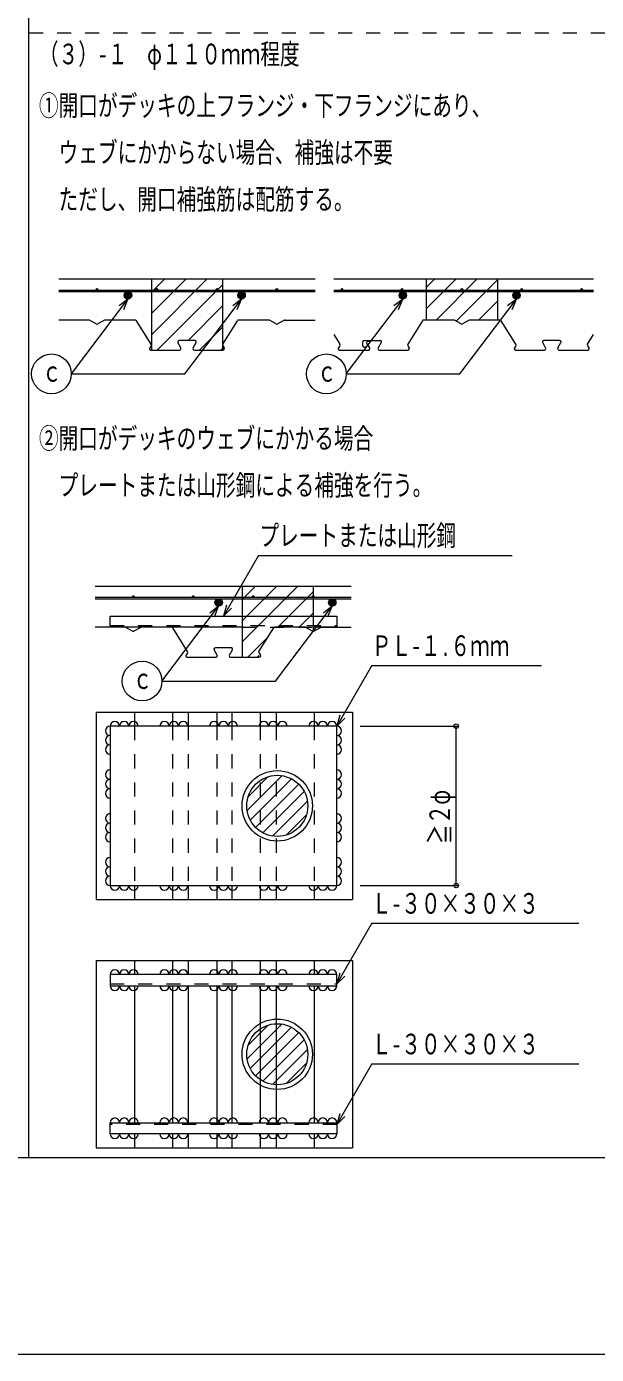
# Model space of a CAD drawing. Units: millimetres on the paper. Extents: x -350 to 350, y -246 to 246.
# Drawn here: x 173.7 to 234.6, y -246 to -104.3 of the extents above; entities that cross this region are included whole.
import ezdxf
from ezdxf.enums import TextEntityAlignment as Align

# ---------------------------------------------------------------- set-up
doc = ezdxf.new("R2010")
doc.units = ezdxf.units.MM
doc.linetypes.add('USER1', pattern=[3, 1.5, -1.5])
doc.layers.add('0-2_M2-2-0', color=7, linetype='Continuous', lineweight=18)
doc.styles.add('ＭＳ ゴシック', font='')
doc.styles.get('ＭＳ ゴシック').set_extended_font_data('MS Gothic')

msp = doc.modelspace()

# ---------------------------------------------------------------- linework, layer by layer
at = {"layer": '0-2_M2-2-0'}
for p, q in [((173.987, -224.976), (173.987, 222.024)), ((177.174, -131.225), (204.524, -131.225)), ((187.054, -131.225), (187.054, -138.834)), ((190.754, -131.225), (187.054, -134.926)), ((188.492, -131.225), (187.054, -132.663)), ((193.017, -131.225), (187.054, -137.188)), ((194.644, -131.225), (194.644, -138.825)), ((206.524, -131.225), (234.273, -131.225)), ((216.404, -131.225), (216.404, -135.625)), ((217.327, -131.225), (216.404, -132.148)), ((219.59, -131.225), (216.404, -134.411)), ((221.853, -131.225), (217.453, -135.625)), ((223.995, -131.346), (219.594, -135.747)), ((223.995, -131.225), (223.995, -135.625)), ((177.174, -132.425), (204.524, -132.425)), ((177.174, -132.585), (204.524, -132.585)), ((184.61, -132.589), (184.158, -133.042)), ((184.497, -132.589), (184.158, -132.928)), ((184.7, -132.613), (184.181, -133.131)), ((184.774, -132.651), (184.22, -133.206)), ((184.837, -132.702), (184.271, -133.268)), ((184.887, -132.764), (184.333, -133.319)), ((184.926, -132.839), (184.408, -133.357)), ((184.95, -132.928), (184.497, -133.381)), ((184.95, -133.042), (184.61, -133.381)), ((194.644, -131.861), (187.68, -138.825)), ((196.287, -132.928), (196.739, -133.381)), ((196.287, -133.042), (196.626, -133.381)), ((196.31, -132.839), (196.829, -133.357)), ((196.349, -132.764), (196.903, -133.319)), ((196.4, -132.702), (196.966, -133.268)), ((196.462, -132.651), (197.017, -133.206)), ((196.537, -132.613), (197.055, -133.131)), ((196.626, -132.589), (197.079, -133.042)), ((196.739, -132.589), (197.079, -132.928)), ((206.524, -132.425), (234.273, -132.425)), ((206.524, -132.585), (234.273, -132.585)), ((213.961, -132.589), (213.508, -133.042)), ((213.847, -132.589), (213.508, -132.928)), ((214.05, -132.613), (213.532, -133.131)), ((214.125, -132.651), (213.57, -133.206)), ((214.187, -132.702), (213.621, -133.268)), ((214.238, -132.764), (213.683, -133.319)), ((214.276, -132.839), (213.758, -133.357)), ((214.3, -132.928), (213.847, -133.381)), ((214.3, -133.042), (213.961, -133.381)), ((225.637, -132.928), (226.09, -133.381)), ((225.637, -133.042), (225.976, -133.381)), ((225.661, -132.839), (226.179, -133.357)), ((225.699, -132.764), (226.254, -133.319)), ((225.75, -132.702), (226.316, -133.268)), ((225.812, -132.651), (226.367, -133.206)), ((225.887, -132.613), (226.405, -133.131)), ((225.976, -132.589), (226.429, -133.042)), ((226.09, -132.589), (226.429, -132.928)), ((178.508, -141.366), (184.554, -133.385)), ((190.637, -141.366), (196.683, -133.385)), ((194.644, -134.123), (190.966, -137.801)), ((207.858, -141.366), (213.904, -133.385)), ((219.987, -141.366), (226.033, -133.385)), ((223.995, -133.609), (221.978, -135.625)), ((180.378, -135.625), (177.174, -135.625)), ((181.176, -136.034), (180.451, -135.643)), ((182.047, -135.643), (181.322, -136.034)), ((185.324, -135.625), (182.12, -135.625)), ((187.03, -138.206), (185.454, -135.697)), ((194.668, -138.206), (196.244, -135.697)), ((199.578, -135.625), (196.374, -135.625)), ((200.376, -136.034), (199.651, -135.643)), ((200.522, -136.034), (201.247, -135.643)), ((201.32, -135.625), (204.524, -135.625)), ((215.994, -135.697), (214.418, -138.206)), ((219.329, -135.625), (216.124, -135.625)), ((220.126, -136.034), (219.401, -135.643)), ((220.997, -135.643), (220.272, -136.034)), ((224.274, -135.625), (221.07, -135.625)), ((225.981, -138.206), (224.404, -135.697)), ((194.644, -136.386), (192.205, -138.825)), ((206.524, -137.161), (207.181, -138.206)), ((233.618, -138.206), (234.273, -137.164)), ((187.025, -138.377), (186.878, -138.582)), ((187.003, -138.825), (190.062, -138.825)), ((190.197, -138.597), (189.883, -138.029)), ((191.694, -137.801), (190.017, -137.801)), ((191.508, -138.597), (191.822, -138.029)), ((191.643, -138.825), (194.695, -138.825)), ((194.644, -138.649), (194.468, -138.825)), ((194.673, -138.377), (194.82, -138.582)), ((207.175, -138.377), (207.028, -138.582)), ((207.153, -138.825), (210.234, -138.825)), ((209.636, -138.364), (209.636, -137.955)), ((209.79, -137.801), (211.466, -137.801)), ((209.918, -138.518), (209.79, -138.518)), ((210.364, -138.589), (210.06, -138.114)), ((210.19, -137.878), (210.388, -137.878)), ((211.598, -138.035), (211.258, -138.592)), ((211.39, -138.825), (214.446, -138.825)), ((214.423, -138.377), (214.57, -138.582)), ((225.975, -138.377), (225.828, -138.582)), ((225.953, -138.825), (229.012, -138.825)), ((229.147, -138.597), (228.833, -138.029)), ((230.644, -137.801), (228.967, -137.801)), ((230.458, -138.597), (230.772, -138.029)), ((230.593, -138.825), (233.646, -138.825)), ((233.623, -138.377), (233.77, -138.582)), ((178.508, -141.366), (190.637, -141.366)), ((207.858, -141.366), (219.987, -141.366)), ((198.488, -160.726), (194.751, -167.199)), ((198.488, -160.726), (225.588, -160.726)), ((181.049, -163.999), (208.399, -163.999)), ((196.733, -163.999), (196.733, -171.599)), ((200.434, -163.999), (196.733, -167.699)), ((202.697, -163.999), (196.733, -169.962)), ((198.171, -163.999), (196.733, -165.437)), ((204.324, -163.999), (204.324, -168.826)), ((181.049, -165.199), (208.399, -165.199)), ((181.049, -165.359), (208.399, -165.359)), ((194.29, -165.363), (193.837, -165.815)), ((194.177, -165.363), (193.837, -165.702)), ((194.379, -165.387), (193.861, -165.905)), ((194.454, -165.425), (193.9, -165.979)), ((194.516, -165.476), (193.951, -166.042)), ((194.567, -165.538), (194.013, -166.093)), ((194.606, -165.613), (194.087, -166.131)), ((194.629, -165.702), (194.177, -166.155)), ((204.324, -164.634), (200.559, -168.399)), ((205.966, -165.702), (206.419, -166.155)), ((205.99, -165.613), (206.508, -166.131)), ((206.029, -165.538), (206.583, -166.093)), ((206.08, -165.476), (206.645, -166.042)), ((206.142, -165.425), (206.696, -165.979)), ((206.216, -165.387), (206.735, -165.905)), ((206.306, -165.363), (206.758, -165.815)), ((206.419, -165.363), (206.758, -165.702)), ((188.187, -174.14), (194.233, -166.159)), ((194.629, -165.815), (194.29, -166.155)), ((200.316, -174.14), (206.362, -166.159)), ((204.324, -166.897), (202.822, -168.399)), ((205.966, -165.815), (206.306, -166.155)), ((184.253, -168.399), (181.049, -168.399)), ((182.651, -168.399), (182.651, -168.199)), ((196.733, -168.399), (182.651, -168.399)), ((185.051, -168.808), (184.326, -168.417)), ((185.922, -168.417), (185.197, -168.808)), ((189.199, -168.399), (185.995, -168.399)), ((190.905, -170.98), (189.329, -168.471)), ((198.543, -170.98), (200.119, -168.471)), ((203.453, -168.399), (200.249, -168.399)), ((204.251, -168.808), (203.526, -168.417)), ((204.397, -168.808), (205.122, -168.417)), ((205.195, -168.399), (208.399, -168.399)), ((199.496, -169.463), (197.359, -171.599)), ((190.9, -171.151), (190.753, -171.356)), ((194.071, -171.371), (193.758, -170.803)), ((195.569, -170.575), (193.892, -170.575)), ((195.383, -171.371), (195.697, -170.803)), ((198.548, -171.151), (198.695, -171.356)), ((190.878, -171.599), (193.937, -171.599)), ((195.518, -171.599), (198.57, -171.599)), ((198.519, -171.423), (198.343, -171.599)), ((210.587, -172.478), (206.85, -178.951)), ((210.587, -172.478), (228.687, -172.478)), ((188.187, -174.14), (200.316, -174.14)), ((181.163, -177.451), (181.163, -197.451)), ((181.163, -177.451), (208.513, -177.451)), ((185.238, -177.451), (185.238, -178.951)), ((189.313, -177.451), (189.313, -178.951)), ((190.992, -177.451), (190.992, -178.951)), ((194.051, -177.451), (194.051, -178.951)), ((195.632, -177.451), (195.632, -178.951)), ((198.685, -177.451), (198.685, -178.951)), ((200.363, -177.451), (200.363, -178.951)), ((204.438, -177.451), (204.438, -178.951)), ((208.513, -177.451), (208.513, -197.451)), ((209.35, -178.951), (219.842, -178.951)), ((219.602, -195.951), (219.602, -178.951)), ((197.272, -187.956), (200.996, -184.231)), ((197.376, -186.494), (199.534, -184.335)), ((197.61, -188.975), (202.015, -184.57)), ((198.187, -189.756), (202.796, -185.146)), ((198.968, -190.332), (203.373, -185.927)), ((199.987, -190.671), (203.712, -186.946)), ((201.449, -190.567), (203.607, -188.408)), ((185.238, -195.951), (185.238, -197.451)), ((189.313, -195.951), (189.313, -197.451)), ((190.992, -195.951), (190.992, -197.451)), ((194.051, -195.951), (194.051, -197.451)), ((195.632, -195.951), (195.632, -197.451)), ((198.685, -195.951), (198.685, -197.451)), ((200.363, -195.951), (200.363, -197.451)), ((204.438, -195.951), (204.438, -197.451)), ((209.35, -195.951), (219.842, -195.951)), ((181.163, -197.451), (208.513, -197.451)), ((210.587, -199.978), (206.85, -206.451)), ((210.587, -199.978), (232.687, -199.978)), ((181.163, -203.951), (181.163, -223.951)), ((181.163, -203.951), (208.513, -203.951)), ((185.238, -203.951), (185.238, -205.451)), ((189.313, -203.951), (189.313, -205.451)), ((190.992, -203.951), (190.992, -205.451)), ((194.051, -203.951), (194.051, -205.451)), ((195.632, -203.951), (195.632, -205.451)), ((198.685, -203.951), (198.685, -205.451)), ((200.363, -203.951), (200.363, -205.451)), ((204.438, -203.951), (204.438, -205.451)), ((208.513, -203.951), (208.513, -223.951)), ((185.238, -206.651), (185.238, -221.251)), ((189.313, -206.651), (189.313, -221.251)), ((190.992, -206.651), (190.992, -221.251)), ((194.051, -206.651), (194.051, -221.251)), ((195.632, -206.651), (195.632, -221.251)), ((198.685, -206.651), (198.685, -221.251)), ((200.363, -206.651), (200.363, -221.251)), ((204.438, -206.651), (204.438, -221.251)), ((197.272, -214.456), (200.996, -210.731)), ((197.376, -212.994), (199.534, -210.835)), ((197.61, -215.475), (202.015, -211.07)), ((198.187, -216.256), (202.796, -211.646)), ((198.968, -216.832), (203.373, -212.427)), ((199.987, -217.171), (203.712, -213.446)), ((201.449, -217.067), (203.607, -214.908)), ((210.587, -214.978), (206.85, -221.451)), ((210.587, -214.978), (232.687, -214.978)), ((185.238, -222.451), (185.238, -223.951)), ((189.313, -222.451), (189.313, -223.951)), ((190.992, -222.451), (190.992, -223.951)), ((194.051, -222.451), (194.051, -223.951)), ((195.632, -222.451), (195.632, -223.951)), ((198.685, -222.451), (198.685, -223.951)), ((200.363, -222.451), (200.363, -223.951)), ((204.438, -222.451), (204.438, -223.951)), ((-350.422, -224.976), (350.378, -224.976)), ((181.163, -223.951), (208.513, -223.951))]:
    msp.add_line(p, q, dxfattribs=at)
at = {"layer": '0-2_M2-2-0', "linetype": 'USER1'}
for p, q in [((173.987, -104.999), (293.375, -104.999)), ((182.651, -168.199), (206.85, -168.199)), ((196.733, -168.399), (204.324, -168.399)), ((185.238, -178.951), (185.238, -195.951)), ((189.313, -178.951), (189.313, -195.951)), ((190.992, -178.951), (190.992, -195.951)), ((194.051, -178.951), (194.051, -195.951)), ((195.632, -178.951), (195.632, -195.951)), ((198.685, -178.951), (198.685, -195.951)), ((200.363, -178.951), (200.363, -195.951)), ((204.438, -178.951), (204.438, -195.951)), ((182.651, -206.451), (206.85, -206.451)), ((206.85, -221.451), (182.651, -221.451))]:
    msp.add_line(p, q, dxfattribs=at)
at = {"layer": '0-2_M2-2-0'}
for points in [[(350.378, -245.976), (-350.422, -245.976), (-350.422, 246.024)], [(184.101, -134.496), (184.554, -133.385), (183.606, -134.121)], [(196.23, -134.496), (196.683, -133.385), (195.735, -134.121)], [(213.452, -134.496), (213.904, -133.385), (212.956, -134.121)], [(225.581, -134.496), (226.033, -133.385), (225.085, -134.121)], [(193.781, -167.27), (194.233, -166.159), (193.286, -166.895)], [(195.062, -166.04), (194.751, -167.199), (195.6, -166.35)], [(205.91, -167.27), (206.362, -166.159), (205.415, -166.895)], [(182.651, -168.199), (182.651, -167.199), (206.85, -167.199)], [(206.85, -167.199), (206.85, -168.399), (204.324, -168.399)], [(207.161, -177.792), (206.85, -178.951), (207.698, -178.103)], [(207.161, -205.292), (206.85, -206.451), (207.698, -205.603)], [(207.161, -220.292), (206.85, -221.451), (207.698, -220.603)]]:
    msp.add_lwpolyline(points, dxfattribs=at)
for points in [[(182.651, -195.951), (206.85, -195.951), (206.85, -178.951), (182.651, -178.951)], [(182.651, -206.651), (206.85, -206.651), (206.85, -205.451), (182.651, -205.451)], [(182.651, -221.251), (206.85, -221.251), (206.85, -222.451), (182.651, -222.451)]]:
    msp.add_lwpolyline(points, close=True, dxfattribs=at)
for centre, radius in [((181.249, -132.345), 0.08), ((184.554, -132.985), 0.4), ((187.649, -132.345), 0.08), ((194.049, -132.345), 0.08), ((196.683, -132.985), 0.4), ((200.449, -132.345), 0.08), ((207.399, -132.345), 0.08), ((213.904, -132.985), 0.4), ((213.799, -132.345), 0.08), ((220.199, -132.345), 0.08), ((226.033, -132.985), 0.4), ((226.599, -132.345), 0.08), ((232.999, -132.345), 0.08), ((176.386, -141.366), 2.121), ((205.736, -141.366), 2.121), ((185.124, -165.119), 0.08), ((191.524, -165.119), 0.08), ((194.233, -165.759), 0.4), ((197.924, -165.119), 0.08), ((204.324, -165.119), 0.08), ((206.362, -165.759), 0.4), ((186.066, -174.14), 2.121), ((219.602, -178.951), 0.24), ((200.492, -187.451), 3.759), ((200.492, -187.451), 3.259), ((219.602, -195.951), 0.24), ((200.492, -213.951), 3.759), ((200.492, -213.951), 3.259)]:
    msp.add_circle(centre, radius, dxfattribs=at)
for centre, radius, start, end in [((180.378, -135.779), 0.154, 61.69924, 90), ((182.12, -135.779), 0.154, 90, 118.30076), ((185.324, -135.779), 0.154, 32.13821, 90), ((196.374, -135.779), 0.154, 90, 147.86179), ((199.578, -135.779), 0.154, 61.69924, 90), ((201.32, -135.779), 0.154, 90, 118.30076), ((216.124, -135.779), 0.154, 90, 147.86179), ((219.329, -135.779), 0.154, 61.69924, 90), ((221.07, -135.779), 0.154, 90, 118.30076), ((224.274, -135.779), 0.154, 32.13821, 90), ((181.249, -135.899), 0.154, 241.69924, 298.30076), ((200.449, -135.899), 0.154, 241.69924, 298.30076), ((220.199, -135.899), 0.154, 241.69924, 298.30076), ((187.003, -138.671), 0.154, 144.30845, 180), ((187.003, -138.671), 0.154, 180, 270), ((186.9, -138.287), 0.154, 324.30845, 32.13821), ((190.017, -137.955), 0.154, 90, 180), ((190.017, -137.955), 0.154, 180, 208.90035), ((190.062, -138.672), 0.154, 270, 28.90035), ((191.643, -138.671), 0.154, 151.09965, 270), ((191.687, -137.955), 0.154, 0, 90), ((191.687, -137.955), 0.154, 331.09965, 0), ((194.798, -138.287), 0.154, 147.86179, 215.69155), ((194.695, -138.671), 0.154, 270, 0), ((194.695, -138.671), 0.154, 0, 35.69155), ((207.153, -138.671), 0.154, 144.30845, 180), ((207.153, -138.671), 0.154, 180, 270), ((207.05, -138.287), 0.154, 324.30845, 32.13821), ((209.79, -137.955), 0.154, 90, 180), ((209.79, -138.364), 0.154, 180, 270), ((210.19, -138.031), 0.154, 90, 212.61308), ((210.234, -138.671), 0.154, 270, 0), ((210.234, -138.671), 0.154, 0, 32.61308), ((211.39, -138.671), 0.154, 148.66213, 270), ((211.466, -137.955), 0.154, 0, 90), ((211.466, -137.955), 0.154, 328.66213, 0), ((211.466, -137.955), 0.154, 328.66213, 0), ((214.548, -138.287), 0.154, 147.86179, 215.69155), ((214.446, -138.671), 0.154, 270, 0), ((214.446, -138.671), 0.154, 0, 35.69155), ((225.953, -138.671), 0.154, 144.30845, 180), ((225.953, -138.671), 0.154, 180, 270), ((225.85, -138.287), 0.154, 324.30845, 32.13821), ((228.967, -137.955), 0.154, 90, 180), ((228.967, -137.955), 0.154, 180, 208.90035), ((229.012, -138.672), 0.154, 270, 28.90035), ((230.593, -138.671), 0.154, 151.09965, 270), ((230.638, -137.955), 0.154, 0, 90), ((230.638, -137.955), 0.154, 331.09965, 0), ((233.748, -138.287), 0.154, 147.86179, 215.69155), ((233.646, -138.671), 0.154, 270, 0), ((233.646, -138.671), 0.154, 0, 35.69155), ((184.253, -168.552), 0.154, 61.69924, 90), ((185.995, -168.552), 0.154, 90, 118.30076), ((189.199, -168.552), 0.154, 32.13821, 90), ((200.249, -168.552), 0.154, 90, 147.86179), ((203.453, -168.552), 0.154, 61.69924, 90), ((205.195, -168.552), 0.154, 90, 118.30076), ((185.124, -168.672), 0.154, 241.69924, 298.30076), ((204.324, -168.672), 0.154, 241.69924, 298.30076), ((190.878, -171.445), 0.154, 144.30845, 180), ((190.775, -171.061), 0.154, 324.30845, 32.13821), ((193.892, -170.729), 0.154, 90, 180), ((193.892, -170.729), 0.154, 180, 208.90035), ((193.937, -171.445), 0.154, 270, 28.90035), ((195.518, -171.445), 0.154, 151.09965, 270), ((195.562, -170.728), 0.154, 0, 90), ((195.562, -170.728), 0.154, 331.09965, 0), ((198.673, -171.061), 0.154, 147.86179, 215.69155), ((198.57, -171.445), 0.154, 0, 35.69155), ((190.878, -171.445), 0.154, 180, 270), ((198.57, -171.445), 0.154, 270, 0), ((183.151, -178.951), 0.5, 0, 180), ((184.151, -178.951), 0.5, 0, 180), ((185.151, -178.951), 0.5, 0, 180), ((188.451, -178.951), 0.5, 0, 180), ((189.451, -178.951), 0.5, 0, 180), ((190.451, -178.951), 0.5, 0, 180), ((193.75, -178.951), 0.5, 0, 180), ((194.75, -178.951), 0.5, 0, 180), ((195.75, -178.951), 0.5, 0, 180), ((199.05, -178.951), 0.5, 0, 180), ((200.05, -178.951), 0.5, 0, 180), ((201.05, -178.951), 0.5, 0, 180), ((204.35, -178.951), 0.5, 0, 180), ((205.35, -178.951), 0.5, 0, 180), ((206.35, -178.951), 0.5, 0, 180), ((182.651, -179.451), 0.5, 90, 270), ((206.85, -179.451), 0.5, 270, 90), ((182.651, -180.451), 0.5, 90, 270), ((182.651, -181.451), 0.5, 90, 270), ((206.85, -180.451), 0.5, 270, 90), ((206.85, -181.451), 0.5, 270, 90), ((182.651, -184.118), 0.5, 90, 270), ((206.85, -184.118), 0.5, 270, 90), ((182.651, -185.118), 0.5, 90, 270), ((206.85, -185.118), 0.5, 270, 90), ((182.651, -186.118), 0.5, 90, 270), ((206.85, -186.118), 0.5, 270, 90), ((182.651, -188.784), 0.5, 90, 270), ((206.85, -188.784), 0.5, 270, 90), ((182.651, -189.784), 0.5, 90, 270), ((206.85, -189.784), 0.5, 270, 90), ((182.651, -190.784), 0.5, 90, 270), ((206.85, -190.784), 0.5, 270, 90), ((182.651, -193.451), 0.5, 90, 270), ((182.651, -194.451), 0.5, 90, 270), ((206.85, -193.451), 0.5, 270, 90), ((206.85, -194.451), 0.5, 270, 90), ((182.651, -195.451), 0.5, 90, 270), ((206.85, -195.451), 0.5, 270, 90), ((183.151, -195.951), 0.5, 180, 0), ((184.151, -195.951), 0.5, 180, 0), ((185.151, -195.951), 0.5, 180, 0), ((188.451, -195.951), 0.5, 180, 0), ((189.451, -195.951), 0.5, 180, 0), ((190.451, -195.951), 0.5, 180, 0), ((193.75, -195.951), 0.5, 180, 0), ((194.75, -195.951), 0.5, 180, 0), ((195.75, -195.951), 0.5, 180, 0), ((199.05, -195.951), 0.5, 180, 0), ((200.05, -195.951), 0.5, 180, 0), ((201.05, -195.951), 0.5, 180, 0), ((204.35, -195.951), 0.5, 180, 0), ((205.35, -195.951), 0.5, 180, 0), ((206.35, -195.951), 0.5, 180, 0), ((183.151, -205.451), 0.5, 0, 180), ((184.151, -205.451), 0.5, 0, 180), ((185.151, -205.451), 0.5, 0, 180), ((188.451, -205.451), 0.5, 0, 180), ((189.451, -205.451), 0.5, 0, 180), ((190.451, -205.451), 0.5, 0, 180), ((193.75, -205.451), 0.5, 0, 180), ((194.75, -205.451), 0.5, 0, 180), ((195.75, -205.451), 0.5, 0, 180), ((199.05, -205.451), 0.5, 0, 180), ((200.05, -205.451), 0.5, 0, 180), ((201.05, -205.451), 0.5, 0, 180), ((204.35, -205.451), 0.5, 0, 180), ((205.35, -205.451), 0.5, 0, 180), ((206.35, -205.451), 0.5, 0, 180), ((183.151, -206.651), 0.5, 180, 0), ((184.151, -206.651), 0.5, 180, 0), ((185.151, -206.651), 0.5, 180, 0), ((188.451, -206.651), 0.5, 180, 0), ((189.451, -206.651), 0.5, 180, 0), ((190.451, -206.651), 0.5, 180, 0), ((193.75, -206.651), 0.5, 180, 0), ((194.75, -206.651), 0.5, 180, 0), ((195.75, -206.651), 0.5, 180, 0), ((199.05, -206.651), 0.5, 180, 0), ((200.05, -206.651), 0.5, 180, 0), ((201.05, -206.651), 0.5, 180, 0), ((204.35, -206.651), 0.5, 180, 0), ((205.35, -206.651), 0.5, 180, 0), ((206.35, -206.651), 0.5, 180, 0), ((183.151, -221.251), 0.5, 0, 180), ((184.151, -221.251), 0.5, 0, 180), ((185.151, -221.251), 0.5, 0, 180), ((188.451, -221.251), 0.5, 0, 180), ((189.451, -221.251), 0.5, 0, 180), ((190.451, -221.251), 0.5, 0, 180), ((193.75, -221.251), 0.5, 0, 180), ((194.75, -221.251), 0.5, 0, 180), ((195.75, -221.251), 0.5, 0, 180), ((199.05, -221.251), 0.5, 0, 180), ((200.05, -221.251), 0.5, 0, 180), ((201.05, -221.251), 0.5, 0, 180), ((204.35, -221.251), 0.5, 0, 180), ((205.35, -221.251), 0.5, 0, 180), ((206.35, -221.251), 0.5, 0, 180), ((183.151, -222.451), 0.5, 180, 0), ((184.151, -222.451), 0.5, 180, 0), ((185.151, -222.451), 0.5, 180, 0), ((188.451, -222.451), 0.5, 180, 0), ((189.451, -222.451), 0.5, 180, 0), ((190.451, -222.451), 0.5, 180, 0), ((193.75, -222.451), 0.5, 180, 0), ((194.75, -222.451), 0.5, 180, 0), ((195.75, -222.451), 0.5, 180, 0), ((199.05, -222.451), 0.5, 180, 0), ((200.05, -222.451), 0.5, 180, 0), ((201.05, -222.451), 0.5, 180, 0), ((204.35, -222.451), 0.5, 180, 0), ((205.35, -222.451), 0.5, 180, 0), ((206.35, -222.451), 0.5, 180, 0)]:
    msp.add_arc(centre, radius, start, end, dxfattribs=at)

# ---------------------------------------------------------------- texts
at = {"layer": '0-2_M2-2-0', "style": 'ＭＳ ゴシック', "width": 0.7}
for s, p in [('（３）-１\u3000φ１１０ｍｍ程度', (175.049, -108.999)), ('①開口がデッキの上フランジ・下フランジにあり、', (175.049, -114.499)), ('\u3000ウェブにかからない場合、補強は不要', (175.049, -119.499)), ('\u3000ただし、開口補強筋は配筋する。', (175.049, -124.499)), ('ｃ', (175.378, -142.866)), ('ｃ', (204.728, -142.866)), ('②開口がデッキのウェブにかかる場合', (175.049, -149.999)), ('\u3000プレートまたは山形鋼による補強を行う。', (175.049, -154.999)), ('プレートまたは山形鋼', (198.585, -160.366)), ('ＰＬ-１.６ｍｍ', (210.587, -172.118)), ('ｃ', (185.058, -175.64)), ('Ｌ-３０×３０×３', (210.587, -199.618)), ('Ｌ-３０×３０×３', (210.587, -214.618))]:
    msp.add_text(s, height=2.199, dxfattribs=at).set_placement(p, align=Align.BOTTOM_LEFT)
msp.add_text('≧２φ', height=2.199, rotation=90, dxfattribs=at).set_placement((219.602, -191.526), align=Align.BOTTOM_LEFT)

doc.saveas('drawing.dxf')
